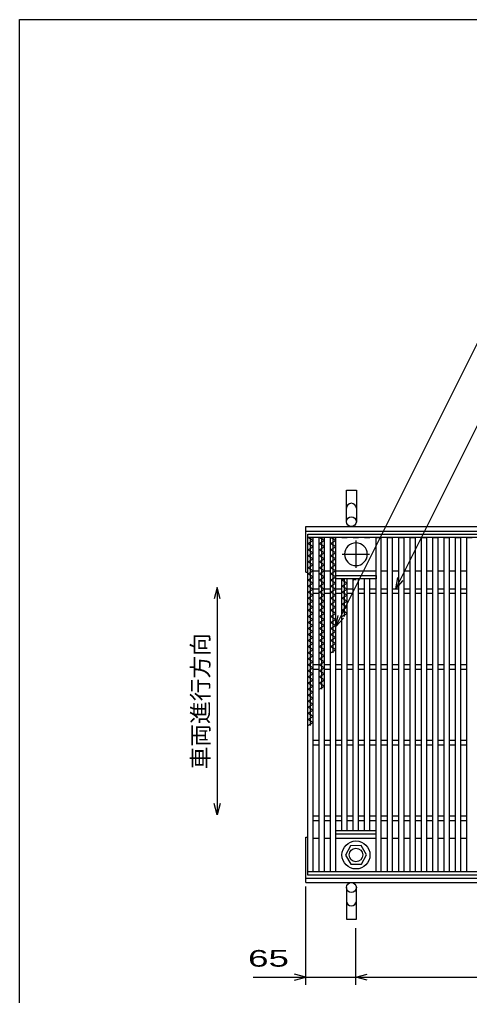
# Model space of a CAD drawing. Units: millimetres, scale not verified. Extents: x -1820 to 1731, y -1282 to 1054.
# Drawn here: x -1729 to -1134, y -235 to 1054 of the extents above; entities that cross this region are included whole.
import ezdxf
from ezdxf.enums import TextEntityAlignment as Align

# ---------------------------------------------------------------- set-up
doc = ezdxf.new("R2010")
doc.units = ezdxf.units.MM
doc.header["$LTSCALE"] = 10
doc.linetypes.add('CHAIN', pattern=[18.5, 12, -1.5, 3.5, -1.5])
for name, color, linetype, lineweight in [('0_2', 150, 'Continuous', 25), ('16', 3, 'Continuous', 25), ('19', 6, 'Continuous', 25), ('22', 4, 'Continuous', 25)]:
    doc.layers.add(name, color=color, linetype=linetype, lineweight=lineweight)
doc.styles.add('ベクトル', font='')
doc.styles.get('ベクトル').set_extended_font_data('ベクトル')

msp = doc.modelspace()

# ---------------------------------------------------------------- linework, layer by layer
at = {"layer": '0_2'}
for p, q in [((-1729, -1146.5), (-1729, 1053.5)), ((-1729, 1053.5), (1731, 1053.5))]:
    msp.add_line(p, q, dxfattribs=at)
at = {"layer": '16'}
for p, q in [((-1348, 374), (-353, 374)), ((-1348, 369.5), (-1348, 374)), ((-353, 369.5), (-1348, 369.5)), ((-1348, -71.5), (-1348, 369.5)), ((-1348, 369.5), (-1341, 369.5)), ((-1341, 365.5), (-1348, 369.5)), ((-1348, 361.5), (-1341, 365.5)), ((-1341, 357.5), (-1348, 361.5)), ((-1344.5, 121.5), (-1344.5, 369.5)), ((-1341, -71.5), (-1341, 369.5)), ((-1333, -71.5), (-1333, 369.5)), ((-1333, 369.5), (-1326, 369.5)), ((-1326, 365.5), (-1333, 369.5)), ((-1333, 361.5), (-1326, 365.5)), ((-1326, 357.5), (-1333, 361.5)), ((-1329.5, 169.5), (-1329.5, 369.5)), ((-1326, -71.5), (-1326, 369.5)), ((-1318, -71.5), (-1318, 369.5)), ((-1318, 369.5), (-1311, 369.5)), ((-1311, 365.5), (-1318, 369.5)), ((-1318, 361.5), (-1311, 365.5)), ((-1311, 357.5), (-1318, 361.5)), ((-1314.5, 217.5), (-1314.5, 369.5)), ((-1311, -71.5), (-1311, 369.5)), ((-1303, 369.5), (-1296, 369.5)), ((-1288, 369.5), (-1281, 369.5)), ((-1273, 369.5), (-1266, 369.5)), ((-1258, -71.5), (-1258, 369.5)), ((-1258, 369.5), (-1251, 369.5)), ((-1251, -71.5), (-1251, 369.5)), ((-1243, -71.5), (-1243, 369.5)), ((-1243, 369.5), (-1236, 369.5)), ((-1236, -71.5), (-1236, 369.5)), ((-1228, -71.5), (-1228, 369.5)), ((-1228, 369.5), (-1221, 369.5)), ((-1221, -71.5), (-1221, 369.5)), ((-1213, -71.5), (-1213, 369.5)), ((-1213, 369.5), (-1206, 369.5)), ((-1206, -71.5), (-1206, 369.5)), ((-1198, -71.5), (-1198, 369.5)), ((-1198, 369.5), (-1191, 369.5)), ((-1191, -71.5), (-1191, 369.5)), ((-1183, -71.5), (-1183, 369.5)), ((-1183, 369.5), (-1176, 369.5)), ((-1176, -71.5), (-1176, 369.5)), ((-1168, -71.5), (-1168, 369.5)), ((-1168, 369.5), (-1161, 369.5)), ((-1161, -71.5), (-1161, 369.5)), ((-1153, -71.5), (-1153, 369.5)), ((-1153, 369.5), (-1146, 369.5)), ((-1146, -71.5), (-1146, 369.5)), ((-1138, -71.5), (-1138, 369.5)), ((-1138, 369.5), (-1131, 369.5)), ((-1348, 353.5), (-1341, 357.5)), ((-1341, 349.5), (-1348, 353.5)), ((-1348, 345.5), (-1341, 349.5)), ((-1333, 353.5), (-1326, 357.5)), ((-1326, 349.5), (-1333, 353.5)), ((-1333, 345.5), (-1326, 349.5)), ((-1318, 353.5), (-1311, 357.5)), ((-1311, 349.5), (-1318, 353.5)), ((-1318, 345.5), (-1311, 349.5)), ((-1341, 341.5), (-1348, 345.5)), ((-1348, 337.5), (-1341, 341.5)), ((-1341, 333.5), (-1348, 337.5)), ((-1326, 341.5), (-1333, 345.5)), ((-1333, 337.5), (-1326, 341.5)), ((-1326, 333.5), (-1333, 337.5)), ((-1311, 341.5), (-1318, 345.5)), ((-1318, 337.5), (-1311, 341.5)), ((-1311, 333.5), (-1318, 337.5)), ((-1348, 329.5), (-1341, 333.5)), ((-1341, 325.5), (-1348, 329.5)), ((-1348, 321.5), (-1341, 325.5)), ((-1341, 325.5), (-1333, 325.5)), ((-1333, 329.5), (-1326, 333.5)), ((-1326, 325.5), (-1333, 329.5)), ((-1333, 321.5), (-1326, 325.5)), ((-1326, 325.5), (-1318, 325.5)), ((-1318, 329.5), (-1311, 333.5)), ((-1311, 325.5), (-1318, 329.5)), ((-1318, 321.5), (-1311, 325.5)), ((-1311, 325.5), (-1258, 325.5)), ((-1251, 325.5), (-1243, 325.5)), ((-1236, 325.5), (-1228, 325.5)), ((-1221, 325.5), (-1213, 325.5)), ((-1206, 325.5), (-1198, 325.5)), ((-1191, 325.5), (-1183, 325.5)), ((-1176, 325.5), (-1168, 325.5)), ((-1161, 325.5), (-1153, 325.5)), ((-1146, 325.5), (-1138, 325.5)), ((-1341, 317.5), (-1348, 321.5)), ((-1348, 313.5), (-1341, 317.5)), ((-1341, 309.5), (-1348, 313.5)), ((-1348, 305.5), (-1341, 309.5)), ((-1326, 317.5), (-1333, 321.5)), ((-1333, 313.5), (-1326, 317.5)), ((-1326, 309.5), (-1333, 313.5)), ((-1333, 305.5), (-1326, 309.5)), ((-1311, 317.5), (-1318, 321.5)), ((-1318, 313.5), (-1311, 317.5)), ((-1311, 309.5), (-1318, 313.5)), ((-1318, 305.5), (-1311, 309.5)), ((-1311, 319.5), (-1258, 319.5)), ((-1311, 315), (-1311, 319.5)), ((-1258, 315), (-1311, 315)), ((-1303, -17), (-1303, 315)), ((-1303, 313.5), (-1300.4, 315)), ((-1296, 309.5), (-1303, 313.5)), ((-1303, 305.5), (-1296, 309.5)), ((-1299.5, 265.5), (-1299.5, 315)), ((-1296, -17), (-1296, 315)), ((-1288, -17), (-1288, 315)), ((-1288, 313.5), (-1285.4, 315)), ((-1284.5, 313.5), (-1284.5, 315)), ((-1281, -17), (-1281, 315)), ((-1273, -17), (-1273, 315)), ((-1266, -17), (-1266, 315)), ((-1258, 319.5), (-1258, 315)), ((-1341, 301.5), (-1348, 305.5)), ((-1348, 297.5), (-1341, 301.5)), ((-1341, 293.5), (-1348, 297.5)), ((-1341, 302), (-1333, 302)), ((-1326, 301.5), (-1333, 305.5)), ((-1333, 297.5), (-1326, 301.5)), ((-1326, 293.5), (-1333, 297.5)), ((-1326, 302), (-1318, 302)), ((-1311, 301.5), (-1318, 305.5)), ((-1318, 297.5), (-1311, 301.5)), ((-1311, 293.5), (-1318, 297.5)), ((-1311, 302), (-1303, 302)), ((-1296, 301.5), (-1303, 305.5)), ((-1303, 297.5), (-1296, 301.5)), ((-1296, 293.5), (-1303, 297.5)), ((-1296, 302), (-1288, 302)), ((-1281, 302), (-1273, 302)), ((-1266, 302), (-1258, 302)), ((-1251, 302), (-1243, 302)), ((-1236, 302), (-1228, 302)), ((-1221, 302), (-1213, 302)), ((-1206, 302), (-1198, 302)), ((-1191, 302), (-1183, 302)), ((-1176, 302), (-1168, 302)), ((-1161, 302), (-1153, 302)), ((-1146, 302), (-1138, 302)), ((-1348, 289.5), (-1341, 293.5)), ((-1341, 285.5), (-1348, 289.5)), ((-1348, 281.5), (-1341, 285.5)), ((-1341, 296), (-1333, 296)), ((-1333, 289.5), (-1326, 293.5)), ((-1326, 285.5), (-1333, 289.5)), ((-1333, 281.5), (-1326, 285.5)), ((-1326, 296), (-1318, 296)), ((-1318, 289.5), (-1311, 293.5)), ((-1311, 285.5), (-1318, 289.5)), ((-1318, 281.5), (-1311, 285.5)), ((-1311, 296), (-1303, 296)), ((-1303, 289.5), (-1296, 293.5)), ((-1296, 285.5), (-1303, 289.5)), ((-1303, 281.5), (-1296, 285.5)), ((-1296, 296), (-1288, 296)), ((-1281, 296), (-1273, 296)), ((-1266, 296), (-1258, 296)), ((-1251, 296), (-1243, 296)), ((-1236, 296), (-1228, 296)), ((-1221, 296), (-1213, 296)), ((-1206, 296), (-1198, 296)), ((-1191, 296), (-1183, 296)), ((-1176, 296), (-1168, 296)), ((-1161, 296), (-1153, 296)), ((-1146, 296), (-1138, 296)), ((-1341, 277.5), (-1348, 281.5)), ((-1348, 273.5), (-1341, 277.5)), ((-1341, 269.5), (-1348, 273.5)), ((-1326, 277.5), (-1333, 281.5)), ((-1333, 273.5), (-1326, 277.5)), ((-1326, 269.5), (-1333, 273.5)), ((-1311, 277.5), (-1318, 281.5)), ((-1318, 273.5), (-1311, 277.5)), ((-1311, 269.5), (-1318, 273.5)), ((-1296, 277.5), (-1303, 281.5)), ((-1303, 273.5), (-1296, 277.5)), ((-1296, 269.5), (-1303, 273.5)), ((-1348, 265.5), (-1341, 269.5)), ((-1341, 261.5), (-1348, 265.5)), ((-1348, 257.5), (-1341, 261.5)), ((-1333, 265.5), (-1326, 269.5)), ((-1326, 261.5), (-1333, 265.5)), ((-1333, 257.5), (-1326, 261.5)), ((-1318, 265.5), (-1311, 269.5)), ((-1311, 261.5), (-1318, 265.5)), ((-1318, 257.5), (-1311, 261.5)), ((-1303, 265.5), (-1296, 269.5)), ((-1341, 253.5), (-1348, 257.5)), ((-1348, 249.5), (-1341, 253.5)), ((-1341, 245.5), (-1348, 249.5)), ((-1348, 241.5), (-1341, 245.5)), ((-1326, 253.5), (-1333, 257.5)), ((-1333, 249.5), (-1326, 253.5)), ((-1326, 245.5), (-1333, 249.5)), ((-1333, 241.5), (-1326, 245.5)), ((-1311, 253.5), (-1318, 257.5)), ((-1318, 249.5), (-1311, 253.5)), ((-1311, 245.5), (-1318, 249.5)), ((-1318, 241.5), (-1311, 245.5)), ((-1341, 237.5), (-1348, 241.5)), ((-1348, 233.5), (-1341, 237.5)), ((-1341, 229.5), (-1348, 233.5)), ((-1326, 237.5), (-1333, 241.5)), ((-1333, 233.5), (-1326, 237.5)), ((-1326, 229.5), (-1333, 233.5)), ((-1311, 237.5), (-1318, 241.5)), ((-1318, 233.5), (-1311, 237.5)), ((-1311, 229.5), (-1318, 233.5)), ((-1348, 225.5), (-1341, 229.5)), ((-1341, 221.5), (-1348, 225.5)), ((-1348, 217.5), (-1341, 221.5)), ((-1333, 225.5), (-1326, 229.5)), ((-1326, 221.5), (-1333, 225.5)), ((-1333, 217.5), (-1326, 221.5)), ((-1318, 225.5), (-1311, 229.5)), ((-1311, 221.5), (-1318, 225.5)), ((-1318, 217.5), (-1311, 221.5)), ((-1341, 213.5), (-1348, 217.5)), ((-1348, 209.5), (-1341, 213.5)), ((-1341, 205.5), (-1348, 209.5)), ((-1326, 213.5), (-1333, 217.5)), ((-1333, 209.5), (-1326, 213.5)), ((-1326, 205.5), (-1333, 209.5)), ((-1348, 201.5), (-1341, 205.5)), ((-1341, 197.5), (-1348, 201.5)), ((-1348, 193.5), (-1341, 197.5)), ((-1341, 189.5), (-1348, 193.5)), ((-1341, 202), (-1333, 202)), ((-1341, 196), (-1333, 196)), ((-1333, 201.5), (-1326, 205.5)), ((-1326, 197.5), (-1333, 201.5)), ((-1333, 193.5), (-1326, 197.5)), ((-1326, 189.5), (-1333, 193.5)), ((-1326, 202), (-1318, 202)), ((-1326, 196), (-1318, 196)), ((-1311, 202), (-1303, 202)), ((-1311, 196), (-1303, 196)), ((-1296, 202), (-1288, 202)), ((-1296, 196), (-1288, 196)), ((-1281, 202), (-1273, 202)), ((-1281, 196), (-1273, 196)), ((-1266, 202), (-1258, 202)), ((-1266, 196), (-1258, 196)), ((-1251, 202), (-1243, 202)), ((-1251, 196), (-1243, 196)), ((-1236, 202), (-1228, 202)), ((-1236, 196), (-1228, 196)), ((-1221, 202), (-1213, 202)), ((-1221, 196), (-1213, 196)), ((-1206, 202), (-1198, 202)), ((-1206, 196), (-1198, 196)), ((-1191, 202), (-1183, 202)), ((-1191, 196), (-1183, 196)), ((-1176, 202), (-1168, 202)), ((-1176, 196), (-1168, 196)), ((-1161, 202), (-1153, 202)), ((-1161, 196), (-1153, 196)), ((-1146, 202), (-1138, 202)), ((-1146, 196), (-1138, 196)), ((-1348, 185.5), (-1341, 189.5)), ((-1341, 181.5), (-1348, 185.5)), ((-1348, 177.5), (-1341, 181.5)), ((-1333, 185.5), (-1326, 189.5)), ((-1326, 181.5), (-1333, 185.5)), ((-1333, 177.5), (-1326, 181.5)), ((-1341, 173.5), (-1348, 177.5)), ((-1348, 169.5), (-1341, 173.5)), ((-1341, 165.5), (-1348, 169.5)), ((-1326, 173.5), (-1333, 177.5)), ((-1333, 169.5), (-1326, 173.5)), ((-1348, 161.5), (-1341, 165.5)), ((-1341, 157.5), (-1348, 161.5)), ((-1348, 153.5), (-1341, 157.5)), ((-1341, 149.5), (-1348, 153.5)), ((-1348, 145.5), (-1341, 149.5)), ((-1341, 141.5), (-1348, 145.5)), ((-1348, 137.5), (-1341, 141.5)), ((-1341, 133.5), (-1348, 137.5)), ((-1348, 129.5), (-1341, 133.5)), ((-1341, 125.5), (-1348, 129.5)), ((-1348, 121.5), (-1341, 125.5)), ((-1341, 102), (-1333, 102)), ((-1341, 96), (-1333, 96)), ((-1326, 102), (-1318, 102)), ((-1326, 96), (-1318, 96)), ((-1311, 102), (-1303, 102)), ((-1311, 96), (-1303, 96)), ((-1296, 102), (-1288, 102)), ((-1296, 96), (-1288, 96)), ((-1281, 102), (-1273, 102)), ((-1281, 96), (-1273, 96)), ((-1266, 102), (-1258, 102)), ((-1266, 96), (-1258, 96)), ((-1251, 102), (-1243, 102)), ((-1251, 96), (-1243, 96)), ((-1236, 102), (-1228, 102)), ((-1236, 96), (-1228, 96)), ((-1221, 102), (-1213, 102)), ((-1221, 96), (-1213, 96)), ((-1206, 102), (-1198, 102)), ((-1206, 96), (-1198, 96)), ((-1191, 102), (-1183, 102)), ((-1191, 96), (-1183, 96)), ((-1176, 102), (-1168, 102)), ((-1176, 96), (-1168, 96)), ((-1161, 102), (-1153, 102)), ((-1161, 96), (-1153, 96)), ((-1146, 102), (-1138, 102)), ((-1146, 96), (-1138, 96)), ((-1341, 2), (-1333, 2)), ((-1326, 2), (-1318, 2)), ((-1311, 2), (-1303, 2)), ((-1296, 2), (-1288, 2)), ((-1281, 2), (-1273, 2)), ((-1266, 2), (-1258, 2)), ((-1251, 2), (-1243, 2)), ((-1236, 2), (-1228, 2)), ((-1221, 2), (-1213, 2)), ((-1206, 2), (-1198, 2)), ((-1191, 2), (-1183, 2)), ((-1176, 2), (-1168, 2)), ((-1161, 2), (-1153, 2)), ((-1146, 2), (-1138, 2)), ((-1341, -4), (-1333, -4)), ((-1326, -4), (-1318, -4)), ((-1311, -4), (-1303, -4)), ((-1296, -4), (-1288, -4)), ((-1281, -4), (-1273, -4)), ((-1266, -4), (-1258, -4)), ((-1251, -4), (-1243, -4)), ((-1236, -4), (-1228, -4)), ((-1221, -4), (-1213, -4)), ((-1206, -4), (-1198, -4)), ((-1191, -4), (-1183, -4)), ((-1176, -4), (-1168, -4)), ((-1161, -4), (-1153, -4)), ((-1146, -4), (-1138, -4)), ((-1311, -17), (-1258, -17)), ((-1311, -21.5), (-1311, -17)), ((-1311, -21.5), (-1258, -21.5)), ((-1258, -21.5), (-1258, -17)), ((-1341, -27.5), (-1333, -27.5)), ((-1326, -27.5), (-1318, -27.5)), ((-1311, -27.5), (-1258, -27.5)), ((-1291.8, -37.5), (-1298.5, -49.8)), ((-1277.8, -37.2), (-1291.8, -37.5)), ((-1270.5, -49.5), (-1277.8, -37.2)), ((-1251, -27.5), (-1243, -27.5)), ((-1236, -27.5), (-1228, -27.5)), ((-1221, -27.5), (-1213, -27.5)), ((-1206, -27.5), (-1198, -27.5)), ((-1191, -27.5), (-1183, -27.5)), ((-1176, -27.5), (-1168, -27.5)), ((-1161, -27.5), (-1153, -27.5)), ((-1146, -27.5), (-1138, -27.5)), ((-1298.5, -49.8), (-1291.2, -61.8)), ((-1277.2, -61.5), (-1270.5, -49.2)), ((-1291.2, -61.8), (-1277.2, -61.5)), ((-1348, -71.5), (-353, -71.5)), ((-1348, -76), (-1348, -71.5)), ((-1348, -71.5), (-1341, -71.5)), ((-353, -76), (-1348, -76)), ((-1333, -71.5), (-1326, -71.5)), ((-1318, -71.5), (-1311, -71.5)), ((-1303, -71.5), (-1296, -71.5)), ((-1288, -71.5), (-1281, -71.5)), ((-1273, -71.5), (-1266, -71.5)), ((-1258, -71.5), (-1251, -71.5)), ((-1243, -71.5), (-1236, -71.5)), ((-1228, -71.5), (-1221, -71.5)), ((-1213, -71.5), (-1206, -71.5)), ((-1198, -71.5), (-1191, -71.5)), ((-1183, -71.5), (-1176, -71.5)), ((-1168, -71.5), (-1161, -71.5)), ((-1153, -71.5), (-1146, -71.5)), ((-1138, -71.5), (-1131, -71.5))]:
    msp.add_line(p, q, dxfattribs=at)
at = {"layer": '16', "linetype": 'CHAIN'}
for p, q in [((-1284.5, 365.5), (-1284.5, 329.5)), ((-1302.5, 347.5), (-1266.5, 347.5))]:
    msp.add_line(p, q, dxfattribs=at)
at = {"layer": '16'}
for radius in [18.5, 9]:
    msp.add_circle((-1284.5, -49.5), radius, dxfattribs=at)
for start, end in [(90, 270), (270, 90)]:
    msp.add_arc((-1284.5, 347.5), 15, start, end, dxfattribs=at)
at = {"layer": '19'}
for p, q in [((-1297, 390.5), (-1297, 432.1)), ((-1297, 432.1), (-1284, 432.1)), ((-1284, 432.1), (-1284, 390.5)), ((-1350.5, 384), (-350.5, 384)), ((-1350.5, 324), (-1350.5, 384)), ((-1350.5, 378), (-350.5, 378)), ((-1350.5, 324), (-1348, 324)), ((-1350.5, -86), (-1350.5, -26)), ((-1350.5, -26), (-1348, -26)), ((-1350.5, -80), (-350.5, -80)), ((-1350.5, -86), (-350.5, -86)), ((-1297, -92.5), (-1297, -134.1)), ((-1284, -134.1), (-1284, -92.5)), ((-1297, -134.1), (-1284, -134.1))]:
    msp.add_line(p, q, dxfattribs=at)
for centre in [(-1290.5, 390.5), (-1290.5, -92.5)]:
    msp.add_circle(centre, 6.5, dxfattribs=at)
for centre, start, end in [((-1290.5, 408.3), 0, 180), ((-1290.5, -110.3), 180, 0)]:
    msp.add_arc(centre, 6.5, start, end, dxfattribs=at)
at = {"layer": '22'}
for p, q in [((-1311, 252), (-1105.8, 662.5)), ((-1232, 302), (-1074.2, 617.5)), ((-1232, 302), (-1229, 316.6)), ((-1232, 302), (-1222, 313)), ((-1468, 303.5), (-1472, 288.5)), ((-1464, 288.5), (-1468, 303.5)), ((-1468, 303.5), (-1468, 3.5)), ((-1311, 252), (-1308, 266.6)), ((-1311, 252), (-1301, 263)), ((-1468, 3.5), (-1472, 18.5)), ((-1464, 18.5), (-1468, 3.5)), ((-1350.5, -221), (-1350.5, -91)), ((-1284.5, -221), (-1284.5, -146)), ((-1420.5, -211), (-1350.5, -211)), ((-1350.5, -211), (-1365.5, -207)), ((-1365.5, -215), (-1350.5, -211)), ((-1350.5, -211), (-1284.5, -211)), ((-1284.5, -211), (-1269.5, -207)), ((-1269.5, -215), (-1284.5, -211)), ((-1284.5, -211), (-414.5, -211))]:
    msp.add_line(p, q, dxfattribs=at)

# ---------------------------------------------------------------- texts
at = {"layer": '22', "color": 2, "style": 'ベクトル'}
msp.add_text('車両進行方向', height=21.99, rotation=90, dxfattribs=at).set_placement((-1490, 63.5), align=Align.MIDDLE_LEFT)
at = {"layer": '22', "color": 2, "style": 'ベクトル', "width": 1.65}
msp.add_text(' 65 ', height=21.99, dxfattribs=at).set_placement((-1440.5, -186), align=Align.MIDDLE_LEFT)

doc.saveas('drawing.dxf')
